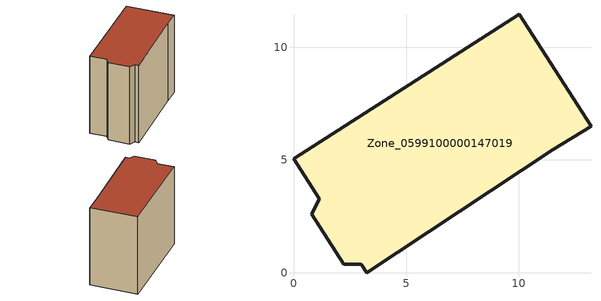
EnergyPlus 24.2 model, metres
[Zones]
Zone_0599100000147019
 floor ground (C_G): 0.81,2.6 1.14,3.29 0,5.05 10.01,11.46 13.2,6.49 11.49,5.45 3.24,0 3,0.38 2.24,0.37 z0
 wall outside (C_F): 1.14,3.29 0.81,2.6 2.24,0.37 3,0.38 3.24,0 11.49,5.45 13.2,6.49 10.01,11.46 0,5.05 1.14,3.29 z0:10.37
 roof outside (C_R): 10.01,11.46 0,5.05 1.14,3.29 0.81,2.6 2.24,0.37 3,0.38 3.24,0 11.49,5.45 13.2,6.49 z10.37
[BUILDING]
Pand.0599100000147019: North Axis=0; Terrain=City; Loads Convergence Tolerance Value=0.04; Temperature Convergence Tolerance Value=0.4; Solar Distribution=FullExterior; Maximum Number of Warmup Days=25; Minimum Number of Warmup Days=1
[Site:Location]
Rotterdam.The.Hague.AP_ZH_NLD Design_Conditions: Latitude=51.96; Longitude=4.45; Time Zone=1; Elevation=-4.5
[SITE:GROUNDTEMPERATURE:BUILDINGSURFACE]
18, 18, 18, 18, 18, 18, 18, 18, 18, 18, 18, 18
[MATERIAL] Thermal Absorptance=0.9; Solar Absorptance=0.7; Visible Absorptance=0.7
Name | Roughness | Thickness | Conductivity | Density | Specific Heat
G.TI.1946 | MediumSmooth | 0.15 | 1 | 540 | 1210
F.TI.1946 | Rough | 0.3 | 0.857143 | 1920 | 840
R.TI.1946 | MediumRough | 0.2 | 0.1 | 1500 | 1000
[CONSTRUCTION]
C_G: G.TI.1946
C_F: F.TI.1946
C_R: R.TI.1946
[ZONE]
Zone_0599100000147019: Type=1; Multiplier=1; Ceiling Height=Autocalculate; Volume=Autocalculate; Floor Area=autocalculate; Part of Total Floor Area=Yes
[ZONEINFILTRATION:DESIGNFLOWRATE]
Infil_Zone_0599100000147019: Zone or ZoneList or Space or SpaceList=Zone_0599100000147019; Schedule=AlwaysOn; Design Flow Rate Calculation Method=Flow/Area; Flow Rate per Floor Area=0.003; Constant Term Coefficient=1; Temperature Term Coefficient=0; Velocity Term Coefficient=0; Velocity Squared Term Coefficient=0
[HVACTEMPLATE:ZONE:IDEALLOADSAIRSYSTEM]
Zone_0599100000147019: Maximum Heating Supply Air Temperature=50; Minimum Cooling Supply Air Temperature=13; Maximum Heating Supply Air Humidity Ratio=0.0156; Minimum Cooling Supply Air Humidity Ratio=0.0077; Heating Limit=NoLimit; Cooling Limit=NoLimit; Dehumidification Control Type=ConstantSensibleHeatRatio; Cooling Sensible Heat Ratio=0.7; Dehumidification Setpoint=60; Humidification Control Type=None; Humidification Setpoint=30; Outdoor Air Method=None; Outdoor Air Flow Rate per Person=0.00944; Outdoor Air Flow Rate per Zone Floor Area=0; Outdoor Air Flow Rate per Zone=0; Demand Controlled Ventilation Type=None; Outdoor Air Economizer Type=NoEconomizer; Heat Recovery Type=None; Sensible Heat Recovery Effectiveness=0.7; Latent Heat Recovery Effectiveness=0.65
[ZONECONTROL:THERMOSTAT]
ThermostatControl_Zone_0599100000147019: Zone or ZoneList=Zone_0599100000147019; Control Type Schedule=DualSetpointControlType; Control 1=Thermostat_Zone_0599100000147019; Temperature Difference Between Cutout And Setpoint=0
[THERMOSTATSETPOINT:DUALSETPOINT]
Thermostat_Zone_0599100000147019: Heating Setpoint Temperature Schedule=HeatingSetpoint_Zone_0599100000147019; Cooling Setpoint Temperature Schedule=CoolingSetpoint_Zone_0599100000147019
[SCHEDULE:COMPACT]
HeatingSetpoint_Zone_0599100000147019: Through: 12/31, For: AllDays, Until: 24:00, 21
CoolingSetpoint_Zone_0599100000147019: Through: 12/31, For: AllDays, Until: 24:00, 24
DualSetpointControlType: Through: 12/31, For: AllDays, Until: 24:00, 4
AlwaysOn: Through: 12/31, For: AllDays, Until: 24:00, 1
